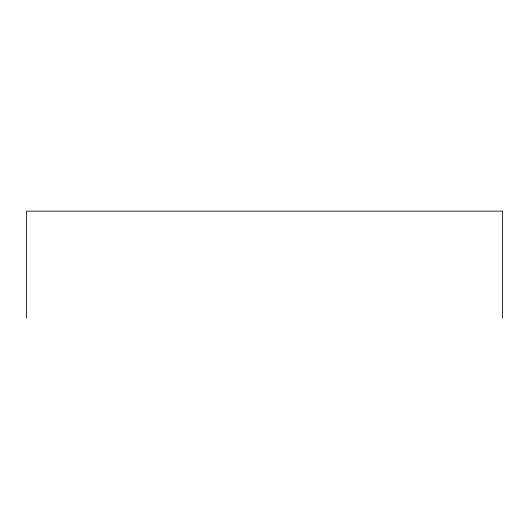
<?xml version="1.0" encoding="UTF-8"?>
<svg xmlns="http://www.w3.org/2000/svg" width="529" height="529" viewBox="0 0 529 529"><rect width="100%" height="100%" fill="white"/><g stroke="black" fill="none" stroke-linecap="round" stroke-linejoin="round"><path stroke-width="0.79" d="M502.55 317.843L502.55 211.157L26.45 211.157L26.45 317.843"/></g></svg>
